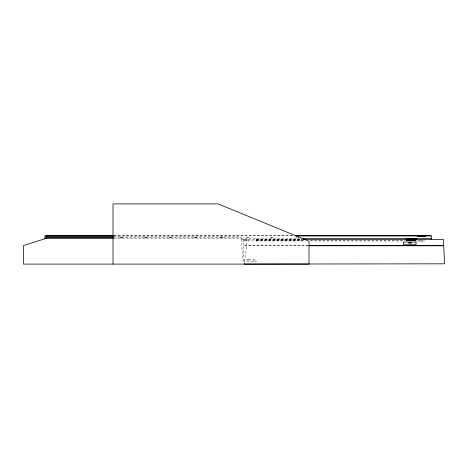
<?xml version="1.0" encoding="UTF-8"?>
<svg xmlns="http://www.w3.org/2000/svg" width="468" height="468" viewBox="0 0 468 468"><rect width="100%" height="100%" fill="white"/><g stroke="black" fill="none" stroke-linecap="round" stroke-linejoin="round"><path stroke-width="0.35" stroke-dasharray="2.34 1.75" d="M298.525 238.077L296.244 237.855L298.525 237.627M308.213 245.677L243.36 245.77L243.36 238.54M114.034 235.784L293.974 235.784M114.034 235.849L293.857 235.849M114.034 236.849L241.149 236.849L241.149 237.428L114.034 237.428M114.034 238.545L299.491 238.545M241.149 238.545L241.149 239.341L302.299 239.341M256.359 239.751L302.299 239.751M243.36 239.885L248.923 239.885L248.923 240.435L243.36 240.435M256.359 239.838L302.299 239.838M256.359 240.423L302.299 240.423M256.359 240.622L305.212 240.622M310.319 240.622L405.112 240.622M243.36 240.956L305.212 240.956M310.319 240.956L405.112 240.956M417.298 240.956L418.55 240.956M422.674 240.956L425.558 240.956L425.558 239.341M308.272 245.77L243.36 245.77L244.232 264.092L246.852 245.77L246.852 239.341M249.228 259.506L246.852 259.506L246.852 261.594L256.359 261.594L256.359 259.98L253.211 259.98M246.852 259.98L249.748 259.98M241.149 239.341L243.36 264.092M256.359 238.545L256.359 240.956M253.211 261.594L253.211 259.506L249.748 259.506L249.748 261.594M120.065 237.785L123.055 237.855L120.065 237.785M144.589 237.785L147.578 237.855L144.589 237.785M169.305 237.785L172.294 237.855L169.305 237.785M194.395 237.785L197.385 237.855L194.395 237.785M220.44 237.785L223.435 237.855L220.44 237.785M246.677 237.785L249.666 237.855L246.677 237.785M270.633 237.785L273.622 237.855L270.633 237.785"/><path stroke-width="0.7" d="M417.942 236.264L418.468 236.124M425.64 236.311L425.254 236.124M412.987 239.967C419.024 238.475 403.077 238.563 409.383 239.973M425.254 236.358L425.64 236.258M412.121 240.031L414.689 239.78L415.052 239.253C412.788 238.703 408.611 238.148 407.224 239.634L411.893 240.031M419.901 236.059L417.942 236.211L418.468 236.358M424.628 236.393L425.254 236.305M419.088 236.141L419.901 236.112M424.628 236.34L418.076 236.258M412.25 240.107L410.26 240.031L410.255 239.306L411.893 239.306M423.821 236.369L419.088 236.34M308.944 245.677L443.728 245.495L444.6 263.817L244.232 264.092M113.338 235.784L44.957 235.784L44.957 238.545M295.32 235.784L420.305 235.784M423.95 235.784L431.262 235.784L431.262 239.341M46.098 235.849L113.338 235.849M295.32 235.849L420.299 235.849M423.95 235.849L431.262 235.849M46.098 236.849L113.309 236.849M46.098 237.428L113.309 237.428M113.309 238.545L44.811 238.54L45.484 238.598L23.4 245.583L23.4 264.092L309.009 264.092L309.009 241.184L218.111 203.908L113.016 203.908L113.016 264.092M302.416 238.545L431.262 238.545M303.024 239.341L406.569 239.341M416.052 239.341L443.354 239.341L443.354 245.77L309.003 245.77M418.55 240.956L422.674 240.956M410.143 240.113L411.202 240.131M423.821 236.059L425.254 236.176M416.052 238.545L416.052 240.341L406.224 240.341L406.224 238.545M411.53 238.99L410.769 238.99M46.098 235.784L46.098 238.545M408.394 242.851L411.384 242.915L408.394 242.851M419.685 235.509L424.107 235.533L419.685 235.509M420.165 236.03L423.616 236.047L420.165 236.03M420.165 236.194L423.616 236.211L420.165 236.194M415.59 238.621L406.686 238.621L406.686 240.259L415.59 240.259L415.59 238.621M411.893 238.914L410.255 238.914L410.26 240.107L411.893 240.107L411.893 238.914M416.052 242.044L403.445 242.044L403.445 244.729L416.052 244.729L416.052 242.044"/></g></svg>
